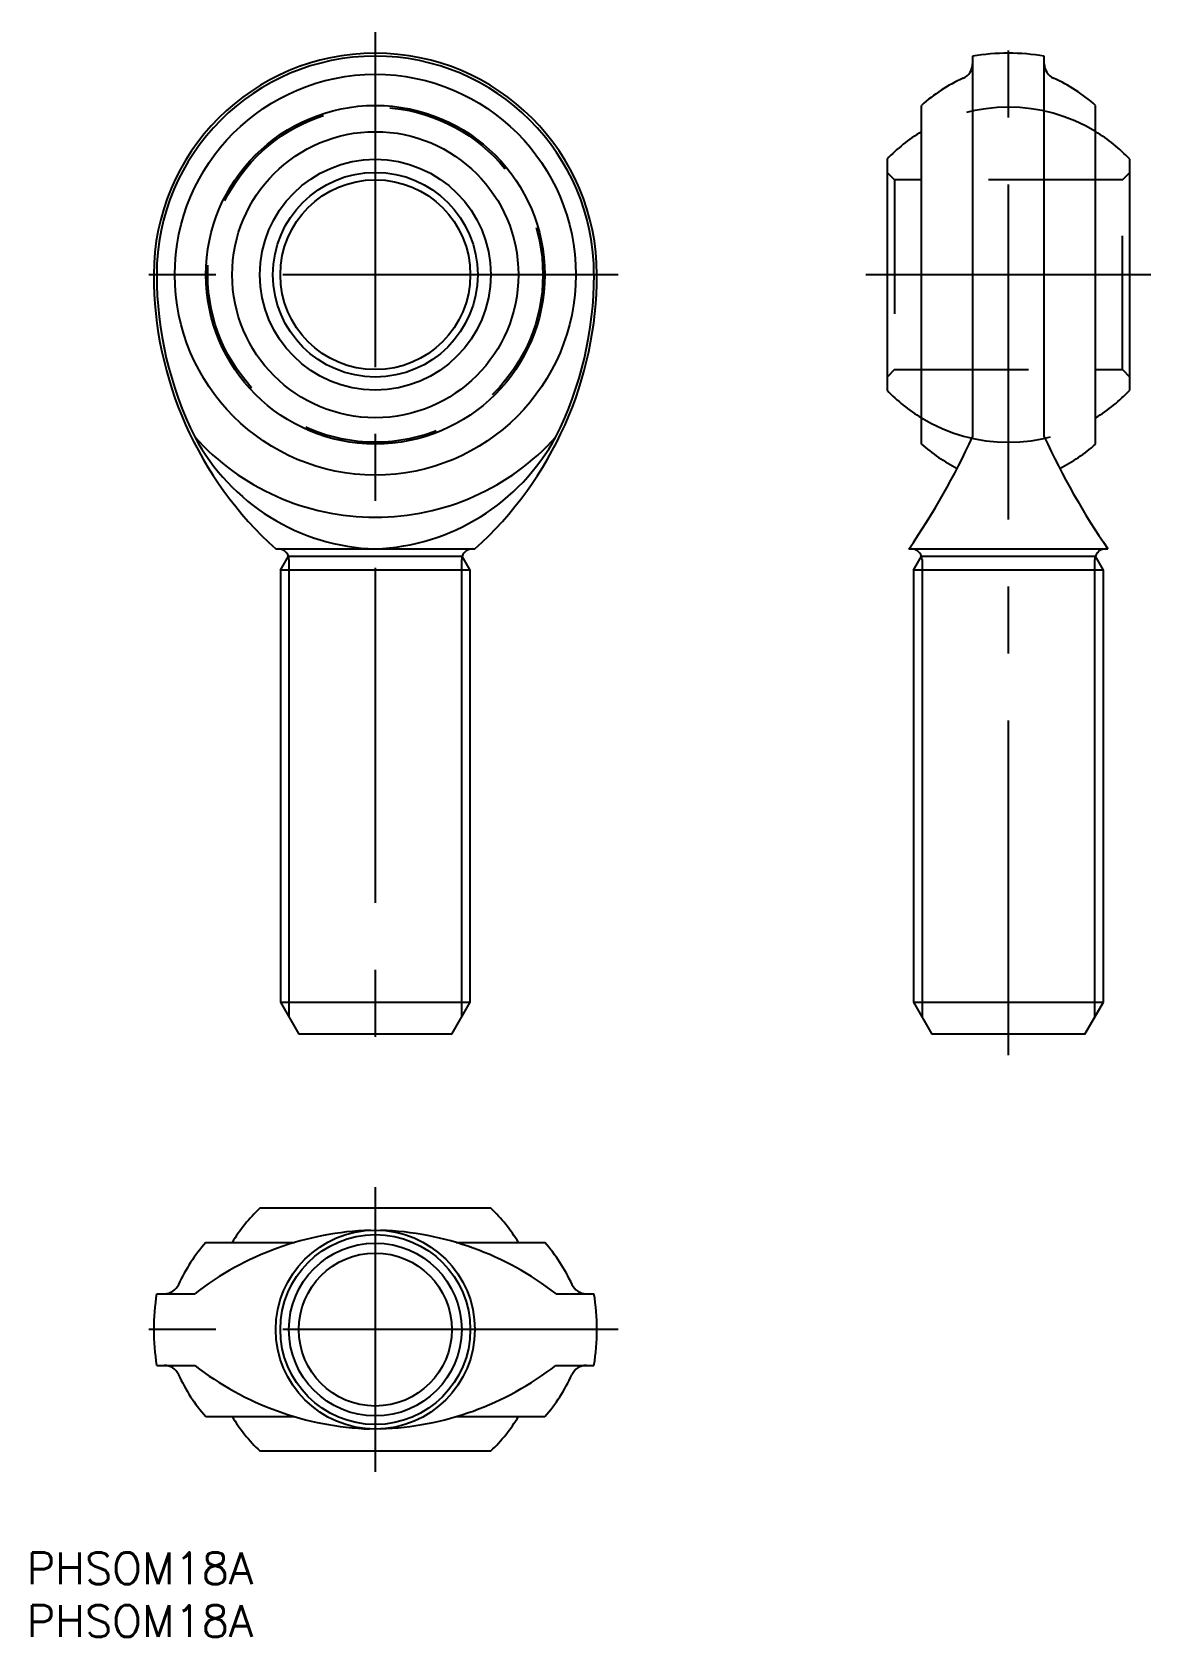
# Model space of a CAD drawing. Extents: x -33 to 74, y -29 to 123.
import ezdxf

# ---------------------------------------------------------------- set-up
doc = ezdxf.new("R2010")
doc.units = 0
doc.linetypes.add('CENTER', pattern=[50.8, 31.75, -6.35, 6.35, -6.35])
doc.linetypes.add('DASHED', pattern=[19.05, 12.7, -6.35])
doc.layers.get('0').update_dxf_attribs({"linetype": 'CONTINUOUS'})
doc.layers.add('CENTER', color=1, linetype='CENTER')
doc.styles.get("Standard").update_dxf_attribs({"font": 'txt.shx', "height": 3, "bigfont": 'bigfont.shx'})

msp = doc.modelspace()

# ---------------------------------------------------------------- linework, layer by layer
at = {"color": 7, "linetype": 'CONTINUOUS'}
for p, q in [((56.6, 120.72), (56.6, 84.63)), ((63.4, 84.63), (63.4, 120.72)), ((51.75, 83.95), (51.75, 116.05)), ((68.25, 83.95), (68.25, 116.05)), ((48.5, 110.94), (48.5, 89.06)), ((71.5, 89.06), (71.5, 110.94)), ((-9.43, 74), (9.43, 74)), ((-9, 72), (-8.24, 73.32)), ((-8.24, 73.32), (8.24, 73.32)), ((9, 72), (8.24, 73.32)), ((50.57, 74), (69.43, 74)), ((51, 72), (51.76, 73.32)), ((51.76, 73.32), (68.24, 73.32)), ((69, 72), (68.24, 73.32)), ((9, 72), (-9, 72)), ((-9, 72), (-9, 31.03)), ((9, 31.03), (9, 72)), ((51, 72), (51, 31.03)), ((69, 72), (51, 72)), ((69, 31.03), (69, 72)), ((-9, 31.03), (9, 31.03)), ((-9, 31.03), (-7.25, 28)), ((7.25, 28), (9, 31.03)), ((51, 31.03), (69, 31.03)), ((51, 31.03), (52.75, 28)), ((67.25, 28), (69, 31.03)), ((7.25, 28), (-7.25, 28)), ((67.25, 28), (52.75, 28)), ((10.94, 11.5), (-10.94, 11.5)), ((-16.05, 8.25), (-7.66, 8.25)), ((7.65, 8.25), (16.05, 8.25)), ((-20.72, 3.4), (-17.11, 3.4)), ((17.11, 3.4), (20.72, 3.4)), ((-20.72, -3.4), (-17.11, -3.4)), ((17.11, -3.4), (20.72, -3.4)), ((-16.05, -8.25), (-7.65, -8.25)), ((7.67, -8.25), (16.05, -8.25)), ((-10.94, -11.5), (10.94, -11.5))]:
    msp.add_line(p, q, dxfattribs=at)
at = {"color": 3, "linetype": 'DASHED'}
for p, q in [((49.2, 109), (48.5, 109.7)), ((70.8, 109), (71.5, 109.7)), ((49.2, 109), (49.2, 91)), ((70.8, 109), (49.2, 109)), ((70.8, 91), (70.8, 109)), ((49.2, 91), (48.5, 90.3)), ((49.2, 91), (70.8, 91)), ((70.8, 91), (71.5, 90.3))]:
    msp.add_line(p, q, dxfattribs=at)
at = {"color": 3, "linetype": 'CONTINUOUS'}
for p, q in [((-8.19, 73), (-8.19, 29.62)), ((8.19, 29.62), (8.19, 73)), ((51.81, 73), (51.81, 29.62)), ((68.19, 29.62), (68.19, 73))]:
    msp.add_line(p, q, dxfattribs=at)
at = {"color": 7, "linetype": 'CONTINUOUS'}
for centre, radius in [((0, 100), 19), ((0, 100), 16.05), ((0, 100), 13.56), ((0, 100), 10.94), ((0, 100), 9.7), ((0, 100), 9), ((0, 0), 9.43), ((0, 0), 9), ((0, 0), 7.25)]:
    msp.add_circle(centre, radius, dxfattribs=at)
at = {"color": 3, "linetype": 'DASHED'}
msp.add_circle((0, 100), 15.88, dxfattribs=at)
at = {"color": 3, "linetype": 'CONTINUOUS'}
msp.add_circle((0, 0), 8.19, dxfattribs=at)
at = {"color": 7, "linetype": 'CONTINUOUS'}
for centre, radius, start, end in [((0, 100), 21, 0, 180), ((0, 100), 20.72, 0, 180), ((60, 100), 21, 80.6825, 99.3175), ((55.1, 120), 1.5, 294.4185, 0), ((64.9, 120), 1.5, 180, 245.5815), ((62.28, 104.18), 15.87, 114.4185, 131.5661), ((57.72, 104.18), 15.87, 48.4339, 65.5815), ((60, 100), 15.88, 121.3111, 136.4197), ((60, 100), 15.88, 43.5803, 58.6889), ((14, 100), 35, 180, 227.9754), ((13.75, 99.99), 34.47, 179.9893, 206.4676), ((-14, 100), 35, 312.0246, 0), ((-13.74, 99.99), 34.47, 333.5304, 0.0127), ((60, 100), 15.88, 223.5803, 238.6889), ((60, 100), 15.88, 301.3111, 316.4197), ((0, 100), 23, 221.9352, 318.0648), ((0.66, 94.15), 20.16, 208.1807, 268.1184), ((-0.79, 94.36), 20.37, 272.225, 331.4759), ((-7.61, 114.03), 70.62, 325.467, 335.3946), ((62.28, 95.82), 15.87, 228.4339, 243.2854), ((127.02, 113.7), 69.95, 204.5575, 214.5809), ((57.72, 95.82), 15.88, 296.7072, 311.5661), ((-9.19, 73), 1, 18.4853, 90), ((9.19, 73), 1, 90, 161.5147), ((50.81, 73), 1, 18.4853, 90), ((69.19, 73), 1, 90, 161.5147), ((0, 0), 15.88, 133.5803, 148.6889), ((0, 0), 15.88, 31.3111, 46.4197), ((0.48, -19.22), 28.65, 91.899, 127.874), ((-0.52, -19.33), 28.77, 52.2058, 87.9492), ((-4.18, -2.28), 15.88, 138.4339, 155.5815), ((4.18, -2.28), 15.88, 24.4185, 41.5661), ((0, 0), 21, 170.6825, 189.3175), ((-20, 4.9), 1.5, 270, 335.5815), ((20, 4.9), 1.5, 204.4185, 270), ((0, 0), 21, 350.6825, 9.3175), ((-20, -4.9), 1.5, 24.4185, 90), ((-4.18, 2.28), 15.88, 204.4185, 221.5661), ((0.52, 19.33), 28.77, 232.2058, 267.9492), ((-0.48, 19.22), 28.65, 271.899, 307.874), ((4.18, 2.28), 15.87, 318.4339, 335.5815), ((20, -4.9), 1.5, 90, 155.5815), ((0, 0), 15.88, 211.3111, 226.4197), ((0, 0), 15.88, 313.5803, 328.6889)]:
    msp.add_arc(centre, radius, start, end, dxfattribs=at)
at = {"color": 3, "linetype": 'DASHED'}
for start, end in [(58.6889, 121.3111), (238.6889, 301.3111)]:
    msp.add_arc((60, 100), 15.88, start, end, dxfattribs=at)
at = {"color": 3, "linetype": 'CONTINUOUS'}
for centre, start, end in [((-9.19, 73), 0, 18.4853), ((9.19, 73), 161.5147, 180), ((50.81, 73), 0, 18.4853), ((69.19, 73), 161.5147, 180)]:
    msp.add_arc(centre, 1, start, end, dxfattribs=at)
at = {"layer": 'CENTER', "color": 1, "linetype": 'CENTER'}
for p, q in [((0, 123), (0, 26)), ((60, 26), (60, 123)), ((23, 100), (-23, 100)), ((73.5, 100), (46.5, 100)), ((0, 13.5), (0, -13.5)), ((23, 0), (-23, 0))]:
    msp.add_line(p, q, dxfattribs=at)

# ---------------------------------------------------------------- texts
at = {"color": 7, "linetype": 'CONTINUOUS'}
for p in [(-33.04, -24.13), (-33.04, -29.13)]:
    msp.add_text('PHSOM18A', height=3, dxfattribs=at).set_placement(p)

doc.saveas('drawing.dxf')
